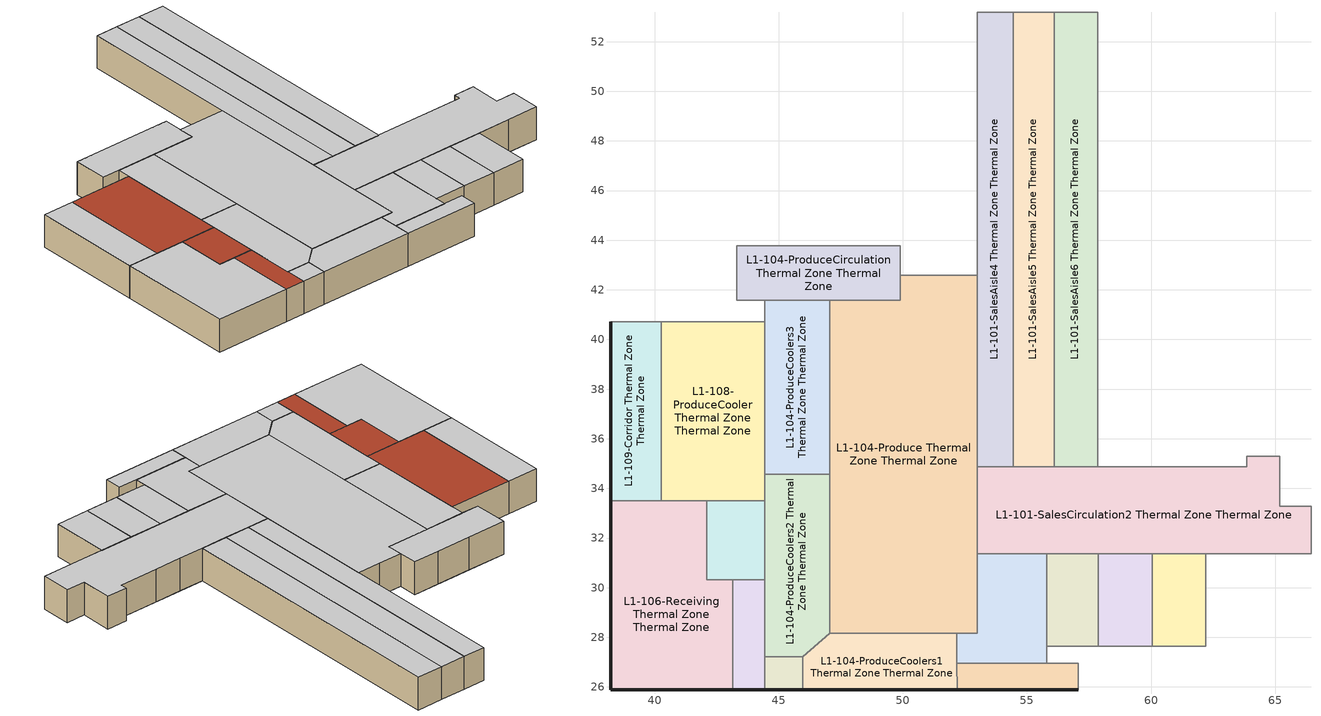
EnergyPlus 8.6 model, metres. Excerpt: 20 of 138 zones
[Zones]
L1-101-EntranceExit Thermal Zone Thermal Zone
 floor ground: 57.06,26.95 57.06,25.88 52.19,25.88 52.18,26.95 z0
 wall outside: 52.19,25.88 57.06,25.88 z0:2.13
 wall to L1-102-CheckoutBagging Thermal Zone Thermal Zone: 57.06,25.88 57.06,26.95 55.81,26.95 z0:2.13
 wall to L1-101-SalesCirculation1 Thermal Zone Thermal Zone: 55.81,26.95 52.18,26.95 z0:2.13
 wall to L1-104-ProduceCoolers1 Thermal Zone Thermal Zone: 52.18,26.95 52.19,25.88 z0:2.13
 ceiling to L1S1-Checkout Thermal Zone Thermal Zone: 57.06,25.88 57.06,26.95 52.18,26.95 52.19,25.88 z2.13
L1-101-SalesAisle4 Thermal Zone Thermal Zone
 floor ground: 54.45,53.19 54.45,34.87 53.01,34.87 53.01,53.19 z0
 wall to L1-101-SalesAisle3 Thermal Zone Thermal Zone: 53.01,53.19 53.01,42.58 z0:2.13
 wall to L1-104-Produce Thermal Zone Thermal Zone: 53.01,42.58 53.01,34.87 z0:2.13
 wall to L1-101-SalesCirculation2 Thermal Zone Thermal Zone: 53.01,34.87 54.45,34.87 z0:2.13
 wall to L1-101-SalesAisle5 Thermal Zone Thermal Zone: 54.45,34.87 54.45,53.19 z0:2.13
 wall to L1-101-SalesCirculation4 Thermal Zone Thermal Zone: 54.45,53.19 53.01,53.19 z0:2.13
 ceiling to L1S1-SalesAisle4 Thermal Zone Thermal Zone: 54.45,34.87 54.45,53.19 53.01,53.19 53.01,34.87 z2.13
L1-101-SalesAisle5 Thermal Zone Thermal Zone
 floor ground: 56.1,53.19 56.1,34.87 54.45,34.87 54.45,53.19 z0
 wall to L1-101-SalesCirculation2 Thermal Zone Thermal Zone: 54.45,34.87 56.1,34.87 z0:2.13
 wall to L1-101-SalesAisle6 Thermal Zone Thermal Zone: 56.1,34.87 56.1,53.19 z0:2.13
 wall to L1-101-SalesCirculation4 Thermal Zone Thermal Zone: 56.1,53.19 54.45,53.19 z0:2.13
 ceiling to L1S1-SalesAisle4 Thermal Zone Thermal Zone: 56.1,34.87 56.1,53.19 54.45,53.19 54.45,34.87 z2.13
L1-101-SalesAisle6 Thermal Zone Thermal Zone
 floor ground: 57.84,53.19 57.84,34.87 56.1,34.87 56.1,53.19 z0
 wall to L1-101-SalesCirculation2 Thermal Zone Thermal Zone: 56.1,34.87 57.84,34.87 z0:2.13
 wall to L1-101-SalesAisle7 Thermal Zone Thermal Zone: 57.84,34.87 57.84,53.19 z0:2.13
 wall to L1-101-SalesCirculation4 Thermal Zone Thermal Zone: 57.84,53.19 56.1,53.19 z0:2.13
 ceiling to L1S1-SalesAisle4 Thermal Zone Thermal Zone: 57.84,34.87 57.84,53.19 56.1,53.19 56.1,34.87 z2.13
L1-101-SalesCirculation1 Thermal Zone Thermal Zone
 floor ground: 55.81,31.36 55.81,26.95 52.18,26.95 52.18,28.16 53.01,28.16 53.01,31.36 z0
 wall to L1-103-Floral Thermal Zone Thermal Zone: 55.81,27.64 55.81,31.36 z0:2.13
 wall to L1-101-SalesCirculation2 Thermal Zone Thermal Zone: 55.81,31.36 53.01,31.36 z0:2.13
 wall to L1-104-Produce Thermal Zone Thermal Zone: 53.01,31.36 53.01,28.16 52.18,28.16 z0:2.13
 wall to L1-104-ProduceCoolers1 Thermal Zone Thermal Zone: 52.18,28.16 52.18,26.95 z0:2.13
 wall to L1-102-CheckoutBagging Thermal Zone Thermal Zone: 55.81,26.95 55.81,27.64 z0:2.13
 ceiling to L1S1-Checkout Thermal Zone Thermal Zone: 55.81,26.95 55.81,31.36 53.01,31.36 53.01,28.16 52.18,28.16 52.18,26.95 z2.13
L1-101-SalesCirculation2 Thermal Zone Thermal Zone
 floor ground: 65.2,35.3 65.2,33.28 66.45,33.28 66.45,31.36 53.01,31.36 53.01,34.87 63.86,34.87 63.86,35.3 z0
 wall to L1-101-SalesAisle8 Thermal Zone Thermal Zone: 61.24,34.87 59.49,34.87 z0:2.13
 wall to L1-102-Checkout2 Thermal Zone Thermal Zone: 60.05,31.36 62.21,31.36 z0:2.13
 wall to L1-102-Checkout3 Thermal Zone Thermal Zone: 62.21,31.36 64.37,31.36 z0:2.13
 wall to L1-102-Checkout4 Thermal Zone Thermal Zone: 64.37,31.36 66.45,31.36 z0:2.13
 wall to L1-101-SalesCirculation7 Thermal Zone Thermal Zone: 66.45,31.36 66.45,33.28 z0:2.13
 wall to L1-101-SalesRefrigerationEndcap3 Thermal Zone Thermal Zone: 66.45,33.28 65.2,33.28 65.2,35.3 z0:2.13
 wall to L1-101-SalesAisle9 Thermal Zone Thermal Zone: 65.2,35.3 63.86,35.3 z0:2.13
 wall to L1-101-SalesRefrigerationAisle1 Thermal Zone Thermal Zone: 63.86,35.3 63.86,34.87 61.24,34.87 z0:2.13
 wall to L1-101-SalesAisle7 Thermal Zone Thermal Zone: 59.49,34.87 57.84,34.87 z0:2.13
 wall to L1-104-Produce Thermal Zone Thermal Zone: 53.01,34.87 53.01,31.36 z0:2.13
 wall to L1-103-Floral Thermal Zone Thermal Zone: 55.81,31.36 57.88,31.36 z0:2.13
 wall to L1-102-Checkout1 Thermal Zone Thermal Zone: 57.88,31.36 60.05,31.36 z0:2.13
 ceiling to L1S1-SalesSouth Thermal Zone Thermal Zone: 66.45,31.36 66.45,33.28 65.2,33.28 65.2,35.3 63.86,35.3 63.86,34.87 53.01,34.87 53.01,31.36 z2.13
L1-102-Checkout1 Thermal Zone Thermal Zone
 floor ground: 60.05,31.36 60.05,27.64 57.88,27.64 57.88,31.36 z0
 wall to L1-103-Floral Thermal Zone Thermal Zone: 57.88,31.36 57.88,27.64 z0:2.13
 wall to L1-102-CheckoutBagging Thermal Zone Thermal Zone: 57.88,27.64 60.05,27.64 z0:2.13
 wall to L1-102-Checkout2 Thermal Zone Thermal Zone: 60.05,27.64 60.05,31.36 z0:2.13
 ceiling to L1S1-Checkout Thermal Zone Thermal Zone: 60.05,27.64 60.05,31.36 57.88,31.36 57.88,27.64 z2.13
L1-102-Checkout2 Thermal Zone Thermal Zone
 floor ground: 62.21,31.36 62.21,27.64 60.05,27.64 60.05,31.36 z0
 wall to L1-102-CheckoutBagging Thermal Zone Thermal Zone: 60.05,27.64 62.21,27.64 z0:2.13
 wall to L1-102-Checkout3 Thermal Zone Thermal Zone: 62.21,27.64 62.21,31.36 z0:2.13
 ceiling to L1S1-Checkout Thermal Zone Thermal Zone: 62.21,27.64 62.21,31.36 60.05,31.36 60.05,27.64 z2.13
L1-102-ReceivingOffice Thermal Zone Thermal Zone
 floor ground: 44.44,33.5 44.44,30.31 42.09,30.31 42.09,33.5 z0
 wall to L1-106-ReceivingTransformers2 Thermal Zone Thermal Zone: 43.15,30.31 44.44,30.31 z0:2.13
 wall to L1-104-ProduceCoolers2 Thermal Zone Thermal Zone: 44.44,30.31 44.44,33.5 z0:2.13
 wall to L1-108-ProduceCooler Thermal Zone Thermal Zone: 44.44,33.5 42.09,33.5 z0:2.13
 wall to L1-106-Receiving Thermal Zone Thermal Zone: 42.09,33.5 42.09,30.31 43.15,30.31 z0:2.13
 roof outside: 44.44,30.31 44.44,33.5 42.09,33.5 42.09,30.31 z2.13
L1-103-Floral Thermal Zone Thermal Zone
 floor ground: 57.88,31.36 57.88,27.64 55.81,27.64 55.81,31.36 z0
 wall to L1-102-CheckoutBagging Thermal Zone Thermal Zone: 55.81,27.64 57.88,27.64 z0:2.13
 ceiling to L1S1-Checkout Thermal Zone Thermal Zone: 57.88,27.64 57.88,31.36 55.81,31.36 55.81,27.64 z2.13
L1-104-Produce Thermal Zone Thermal Zone
 floor ground: 53.01,42.58 53.01,28.16 47.06,28.16 47.06,41.58 49.9,41.58 49.9,42.58 z0
 wall to L1-104-ProduceCoolers3 Thermal Zone Thermal Zone: 47.06,41.58 47.06,34.57 z0:2.13
 wall to L1-104-ProduceCirculation Thermal Zone Thermal Zone: 49.9,42.58 49.9,41.58 47.06,41.58 z0:2.13
 wall to L1-104-ProduceCoolers2 Thermal Zone Thermal Zone: 47.06,34.57 47.06,28.16 z0:2.13
 wall to L1-104-ProduceCoolers1 Thermal Zone Thermal Zone: 47.06,28.16 52.18,28.16 z0:2.13
 wall to L1-101-SalesAisle3 Thermal Zone Thermal Zone: 53.01,42.58 51.47,42.58 z0:2.13
 wall to L1-101-SalesAisle2 Thermal Zone Thermal Zone: 51.47,42.58 49.9,42.58 z0:2.13
 ceiling to L1S1-Produce Thermal Zone Thermal Zone: 53.01,28.16 53.01,42.58 49.9,42.58 49.9,41.58 47.06,41.58 47.06,28.16 z2.13
L1-104-ProduceCirculation Thermal Zone Thermal Zone
 floor ground: 49.9,43.77 49.9,41.58 43.31,41.58 43.31,43.77 z0
 wall to L1-101-SalesAisleBulk Thermal Zone Thermal Zone: 48.13,43.77 45.87,43.77 z0:2.13
 wall to L1-101-SalesRefrigerationReachInDairy1 Thermal Zone Thermal Zone: 45.87,43.77 43.31,43.77 z0:2.13
 wall to L1-110-ProducePrep Thermal Zone Thermal Zone: 43.31,43.77 43.31,41.58 44.44,41.58 z0:2.13
 wall to L1-104-ProduceCoolers3 Thermal Zone Thermal Zone: 44.44,41.58 47.06,41.58 z0:2.13
 wall to L1-101-SalesAisle2 Thermal Zone Thermal Zone: 49.9,42.58 49.9,43.77 z0:2.13
 wall to L1-101-SalesAisle1 Thermal Zone Thermal Zone: 49.9,43.77 48.13,43.77 z0:2.13
 ceiling to L1S1-Produce Thermal Zone Thermal Zone: 49.9,41.58 49.9,43.77 43.31,43.77 43.31,41.58 z2.13
L1-104-ProduceCoolers1 Thermal Zone Thermal Zone
 floor ground: 52.18,28.16 52.19,25.88 45.97,25.88 45.97,27.22 47.06,28.16 z0
 wall outside: 45.97,25.88 52.19,25.88 z0:2.13
 wall to L1-104-ProduceCoolers2 Thermal Zone Thermal Zone: 47.06,28.16 45.97,27.22 z0:2.13
 wall to L1-Shaft Thermal Zone Thermal Zone: 45.97,27.22 45.97,25.88 z0:2.13
 ceiling to L1S1-Produce Thermal Zone Thermal Zone: 52.19,25.88 52.18,28.16 47.06,28.16 45.97,27.22 45.97,25.88 z2.13
L1-104-ProduceCoolers2 Thermal Zone Thermal Zone
 floor ground: 47.06,34.57 47.06,28.16 45.97,27.22 44.44,27.22 44.44,34.57 z0
 wall to L1-108-ProduceCooler Thermal Zone Thermal Zone: 44.44,34.57 44.44,33.5 z0:2.13
 wall to L1-106-ReceivingTransformers2 Thermal Zone Thermal Zone: 44.44,30.31 44.44,27.22 z0:2.13
 wall to L1-Shaft Thermal Zone Thermal Zone: 44.44,27.22 45.97,27.22 z0:2.13
 wall to L1-104-ProduceCoolers3 Thermal Zone Thermal Zone: 47.06,34.57 44.44,34.57 z0:2.13
 ceiling to L1S1-Produce Thermal Zone Thermal Zone: 45.97,27.22 47.06,28.16 47.06,34.57 44.44,34.57 44.44,27.22 z2.13
L1-104-ProduceCoolers3 Thermal Zone Thermal Zone
 floor ground: 47.06,41.58 47.06,34.57 44.44,34.57 44.44,41.58 z0
 wall to L1-110-ProducePrep Thermal Zone Thermal Zone: 44.44,41.58 44.44,40.72 z0:2.13
 wall to L1-108-ProduceCooler Thermal Zone Thermal Zone: 44.44,40.72 44.44,34.57 z0:2.13
 ceiling to L1S1-Produce Thermal Zone Thermal Zone: 47.06,34.57 47.06,41.58 44.44,41.58 44.44,34.57 z2.13
L1-106-Receiving Thermal Zone Thermal Zone
 floor ground: 42.09,33.5 42.09,30.31 43.15,30.31 43.15,25.88 38.22,25.88 38.22,33.5 z0
 wall outside: 38.22,33.5 38.22,25.88 43.15,25.88 z0:2.13
 wall to L1-108-ProduceCooler Thermal Zone Thermal Zone: 42.09,33.5 40.26,33.5 z0:2.13
 wall to L1-109-Corridor Thermal Zone Thermal Zone: 40.26,33.5 38.22,33.5 z0:2.13
 wall to L1-106-ReceivingTransformers2 Thermal Zone Thermal Zone: 43.15,25.88 43.15,30.31 z0:2.13
 ceiling to L1S1-Loading Thermal Zone Thermal Zone: 43.15,25.88 43.15,30.31 42.09,30.31 42.09,33.5 38.22,33.5 38.22,25.88 z2.13
L1-106-ReceivingTransformers2 Thermal Zone Thermal Zone
 floor ground: 44.44,30.31 44.44,25.88 43.15,25.88 43.15,30.31 z0
 wall outside: 43.15,25.88 44.44,25.88 z0:2.13
 wall to L1-Shaft Thermal Zone Thermal Zone: 44.44,25.88 44.44,27.22 z0:2.13
 roof outside: 44.44,25.88 44.44,30.31 43.15,30.31 43.15,25.88 z2.13
L1-108-ProduceCooler Thermal Zone Thermal Zone
 floor ground: 44.44,40.72 44.44,33.5 40.26,33.5 40.26,40.72 z0
 wall to L1-110-ProducePrep Thermal Zone Thermal Zone: 44.44,40.72 40.26,40.72 z0:2.13
 wall to L1-109-Corridor Thermal Zone Thermal Zone: 40.26,40.72 40.26,33.5 z0:2.13
 roof outside: 44.44,33.5 44.44,40.72 40.26,40.72 40.26,33.5 z2.13
L1-109-Corridor Thermal Zone Thermal Zone
 floor ground: 40.26,40.72 40.26,33.5 38.22,33.5 38.22,40.72 z0
 wall outside: 38.22,40.72 38.22,33.5 z0:2.13
 wall to L1-110-ProducePrep Thermal Zone Thermal Zone: 40.26,40.72 38.22,40.72 z0:2.13
 ceiling to L1S1-Loading Thermal Zone Thermal Zone: 40.26,33.5 40.26,40.72 38.22,40.72 38.22,33.5 z2.13
L1-Shaft Thermal Zone Thermal Zone
 floor ground: 45.97,27.22 45.97,25.88 44.44,25.88 44.44,27.22 z0
 wall outside: 44.44,25.88 45.97,25.88 z0:2.13
 ceiling to L1S1-Shaft Thermal Zone Thermal Zone: 45.97,25.88 45.97,27.22 44.44,27.22 44.44,25.88 z2.13
[Zone]
L1-101-EntranceExit Thermal Zone Thermal Zone; L1-101-SalesAisle4 Thermal Zone Thermal Zone; L1-101-SalesAisle5 Thermal Zone Thermal Zone; L1-101-SalesAisle6 Thermal Zone Thermal Zone; L1-101-SalesCirculation1 Thermal Zone Thermal Zone; L1-101-SalesCirculation2 Thermal Zone Thermal Zone; L1-102-Checkout1 Thermal Zone Thermal Zone; L1-102-Checkout2 Thermal Zone Thermal Zone; L1-102-ReceivingOffice Thermal Zone Thermal Zone; L1-103-Floral Thermal Zone Thermal Zone; L1-104-Produce Thermal Zone Thermal Zone; L1-104-ProduceCirculation Thermal Zone Thermal Zone; L1-104-ProduceCoolers1 Thermal Zone Thermal Zone; L1-104-ProduceCoolers2 Thermal Zone Thermal Zone; L1-104-ProduceCoolers3 Thermal Zone Thermal Zone; L1-106-Receiving Thermal Zone Thermal Zone; L1-106-ReceivingTransformers2 Thermal Zone Thermal Zone; L1-108-ProduceCooler Thermal Zone Thermal Zone; L1-109-Corridor Thermal Zone Thermal Zone; L1-Shaft Thermal Zone Thermal Zone
